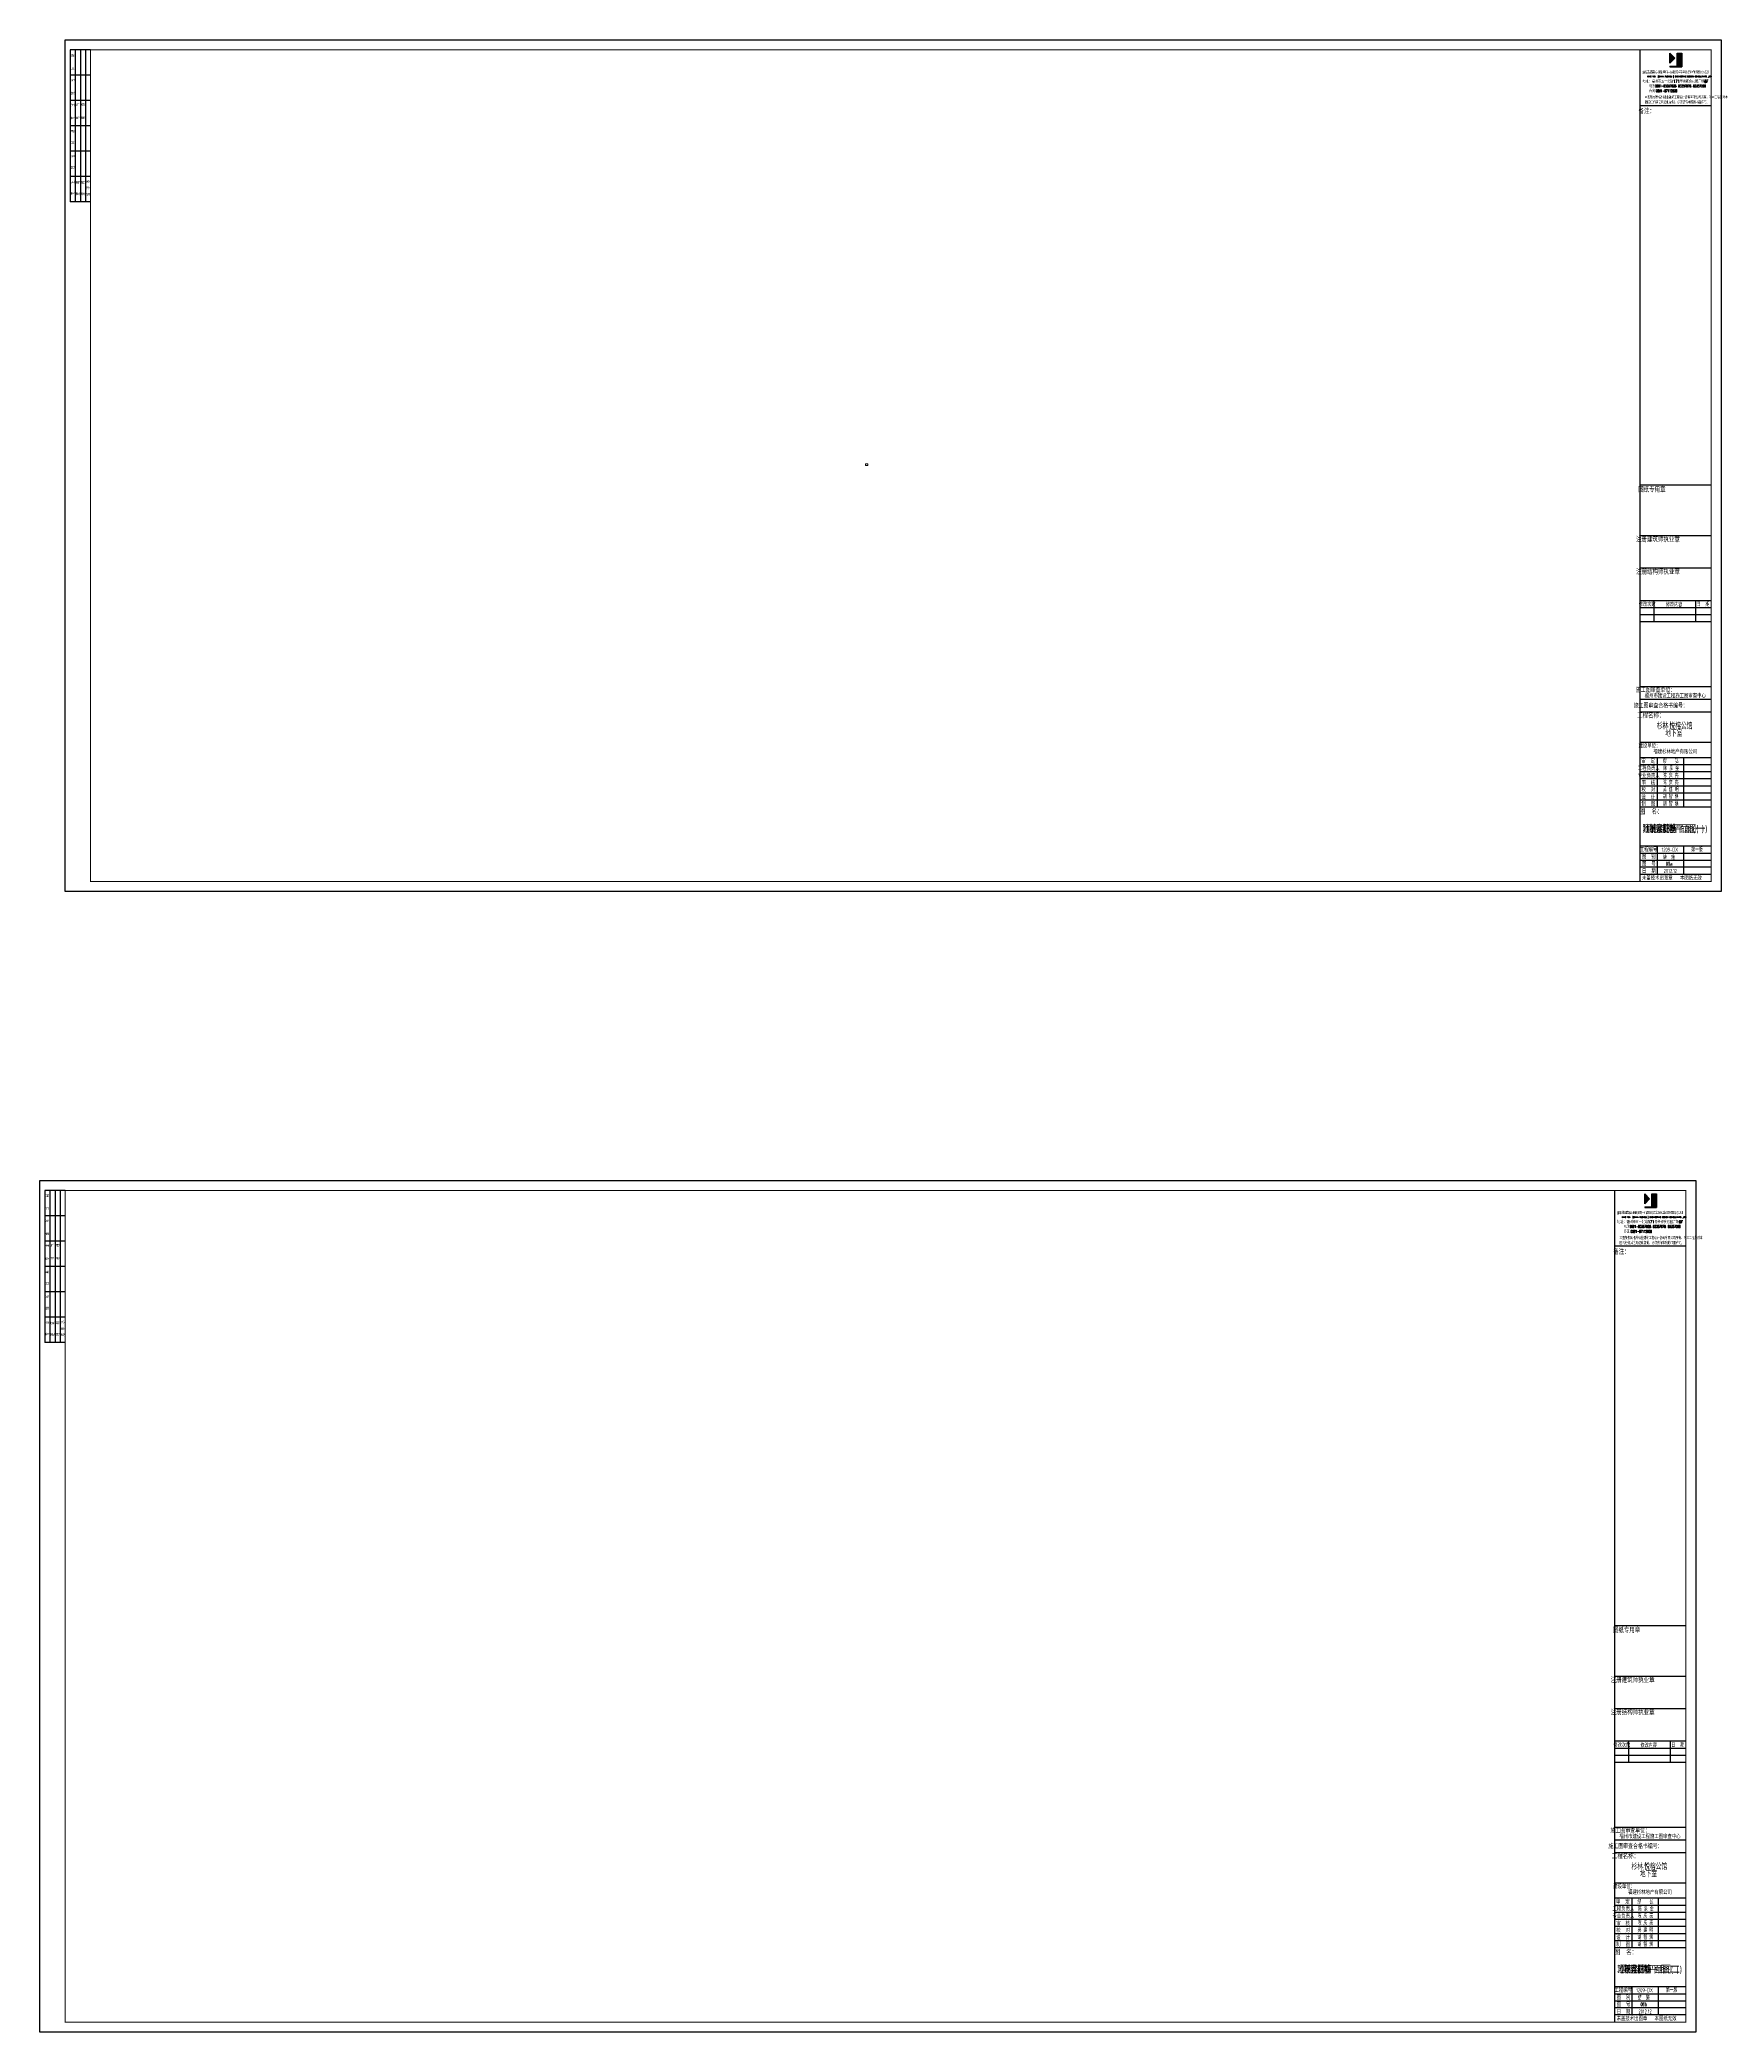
# Paper-space layout '布局1' of a CAD drawing. Header units: millimetres. Extents: x 161171 to 410171, y -191201 to 103884.
import ezdxf
from ezdxf.enums import TextEntityAlignment as Align

# ---------------------------------------------------------------- set-up
doc = ezdxf.new("R2010")
doc.units = ezdxf.units.MM
doc.header["$LTSCALE"] = 1000
for name, color, linetype in [('B-TEXT', 3, 'Continuous'), ('L-TEXT', 6, 'Continuous'), ('Q-TEXT', 2, 'Continuous'), ('TEXT', 7, 'Continuous'), ('Z-AXIS', 3, 'Continuous'), ('Z-TEXT', 2, 'Continuous'), ('图框', 4, 'Continuous')]:
    doc.layers.add(name, color=color, linetype=linetype)
doc.styles.add('HZ', font='tssdeng.shx', dxfattribs={"bigfont": 'hztxt.shx'})
doc.styles.add('hztxt', font='txt', dxfattribs={"height": 10, "bigfont": 'hztxt.shx'})
doc.styles.add('HZTXT2', font='simplex.shx', dxfattribs={"width": 0.8, "bigfont": 'hztxt.shx'})
doc.styles.add('TK', font='romans.shx', dxfattribs={"width": 0.7, "bigfont": 'hztxt3.shx'})
doc.styles.add('TSSD_REIN', font='Tssdeng.shx', dxfattribs={"width": 0.7, "bigfont": 'hztxt.shx'})
doc.styles.add('汉字', font='STXINWEI.TTF', dxfattribs={"width": 0.8})

# ---------------------------------------------------------------- blocks, each defined once
blk = doc.blocks.new('A$C6EF64E0B')
at = {"layer": '图框'}
h = blk.add_hatch(color=256, dxfattribs=at)
h.paths.add_polyline_path([(239437, 124179), (238717, 124179), (238717, 122234), (237675, 122234), (237674, 122136), (238717, 122136), (239437, 122136)])
h.paths.add_polyline_path([(238856, 123497), (238856, 123647), (239006, 123647), (239006, 123497)], flags=16)
h.paths.add_polyline_path([(239148, 123497), (239148, 123647), (239298, 123647), (239298, 123497)], flags=16)
h.paths.add_polyline_path([(238856, 123790), (238856, 123940), (239006, 123940), (239006, 123790)], flags=16)
h.paths.add_polyline_path([(239148, 123790), (239148, 123940), (239298, 123940), (239298, 123790)], flags=16)
h.paths.add_polyline_path([(238386, 123424), (237674, 124172), (237674, 122678)])
for p, q in [((750, 124650), (750, 102150)), ((3750, 124650), (750, 124650)), ((1500, 124650), (1500, 102150)), ((2250, 124650), (2250, 102150)), ((3000, 124650), (3000, 102150)), ((233250, 1500), (233250, 124650)), ((238386, 123424), (237674, 124172)), ((237674, 122678), (237674, 124172)), ((238717, 124179), (239330, 124179)), ((238717, 124179), (239437, 124179)), ((238717, 122234), (238717, 124179)), ((238856, 123940), (238856, 123790)), ((238856, 123940), (239006, 123940)), ((239006, 123940), (239006, 123790)), ((239148, 123940), (239148, 123790)), ((239148, 123940), (239298, 123940)), ((239298, 123940), (239298, 123790)), ((239437, 124179), (239437, 122136)), ((238386, 123424), (237674, 122678)), ((237675, 122234), (237674, 122136)), ((237674, 122136), (238717, 122136)), ((237674, 122136), (239437, 122136)), ((237675, 122234), (238717, 122234)), ((239437, 122136), (238717, 122136)), ((239006, 123790), (238856, 123790)), ((238856, 123647), (238856, 123497)), ((238856, 123647), (239006, 123647)), ((239006, 123497), (238856, 123497)), ((239006, 123647), (239006, 123497)), ((239298, 123790), (239148, 123790)), ((239148, 123647), (239148, 123497)), ((239148, 123647), (239298, 123647)), ((239298, 123497), (239148, 123497)), ((239298, 123647), (239298, 123497)), ((3750, 120900), (750, 120900)), ((3750, 117150), (750, 117150)), ((233250, 116448), (243750, 116448)), ((3750, 113400), (750, 113400)), ((3750, 109650), (750, 109650)), ((3750, 105900), (750, 105900)), ((3750, 102150), (750, 102150)), ((233250, 60231), (243750, 60231)), ((233250, 52731), (243750, 52731)), ((233250, 47931), (243750, 47931)), ((233250, 43131), (243750, 43131)), ((233250, 42081), (243750, 42081)), ((235279, 43131), (235279, 39981)), ((241461, 43131), (241461, 39981)), ((233250, 41031), (243750, 41031)), ((233250, 39981), (243750, 39981)), ((233250, 30381), (243750, 30381)), ((233250, 28506), (243750, 28506)), ((233250, 26631), (243750, 26631)), ((233250, 22131), (243750, 22131)), ((233250, 19881), (243750, 19881)), ((233250, 18831), (243750, 18831)), ((233250, 17781), (243750, 17781)), ((235786, 19881), (235786, 12531)), ((239666, 19881), (239666, 12531)), ((233250, 16731), (243750, 16731)), ((233250, 15681), (243750, 15681)), ((233250, 14631), (243750, 14631)), ((233250, 13581), (243750, 13581)), ((233250, 12531), (243750, 12531)), ((235786, 11788), (235786, 11781)), ((233250, 6750), (243750, 6750)), ((235786, 6750), (235786, 2550)), ((239666, 6750), (239666, 2550)), ((233250, 5700), (243750, 5700)), ((233250, 4650), (243750, 4650)), ((243750, 3600), (233250, 3600)), ((243750, 2550), (233250, 2550))]:
    blk.add_line(p, q, dxfattribs=at)
blk.add_lwpolyline([(0, 0), (0, 126150), (245250, 126150), (245250, 0)], close=True, dxfattribs=at)
at = {"layer": '图框', "const_width": 150}
blk.add_lwpolyline([(3750, 1500), (243750, 1500), (243750, 124650), (3750, 124650)], close=True, dxfattribs=at)
at = {"layer": '图框'}
for s, rotation, style, width, p in [('日      期', 90, 'TSSD_REIN', 0.7, (1361, 121717, 3300)), ('福', 270, '汉字', 0.8, (233630, 121656)), ('州', 270, '汉字', 0.8, (234222, 121682)), ('精', 270, '汉字', 0.8, (234775, 121674)), ('业', 270, '汉字', 0.8, (235360, 121643)), ('建', 270, '汉字', 0.8, (235968, 121672)), ('筑', 270, '汉字', 0.8, (236606, 121673)), ('工', 270, '汉字', 0.8, (237245, 121647)), ('程', 270, '汉字', 0.8, (237895, 121667)), ('设', 270, '汉字', 0.8, (238515, 121662)), ('计', 270, '汉字', 0.8, (239091, 121677)), ('咨', 270, '汉字', 0.8, (239659, 121669)), ('询', 270, '汉字', 0.8, (240324, 121672)), ('有', 270, '汉字', 0.8, (240914, 121665)), ('限', 270, '汉字', 0.8, (241523, 121668)), ('公', 270, '汉字', 0.8, (242213, 121646)), ('司', 270, '汉字', 0.8, (242843, 121667)), ('姓      名 ', 90, 'TSSD_REIN', 0.7, (1369, 118027)), ('专      业', 90, 'TSSD_REIN', 0.7, (1383, 114342)), ('电      气', 90, 'TSSD_REIN', 0.7, (2089, 114393, 3300)), ('暖      通', 90, 'TSSD_REIN', 0.7, (2889, 114370, 3300)), ('日     期', 90, 'TSSD_REIN', 0.7, (1361, 110689, 3300)), ('姓     名', 90, 'TSSD_REIN', 0.7, (1369, 107014)), ('专     业', 90, 'TSSD_REIN', 0.7, (1383, 103170)), ('建     筑', 90, 'TSSD_REIN', 0.7, (2164, 103113, 3300)), ('结     构', 90, 'TSSD_REIN', 0.7, (2900, 103124, 3300)), ('给  排  水', 90, 'TSSD_REIN', 0.7, (3646, 103060, 3300))]:
    blk.add_text(s, height=480, rotation=rotation, dxfattribs=dict(at, style=style, width=width)).set_placement(p)
at = {"layer": '图框', "color": 0, "style": 'hztxt', "width": 0.7}
blk.add_text('KING YEA  (CHINA FUZHOU ) ENGINEERING DESIGN CONSULTANTS ,LTD', height=225, dxfattribs=at).set_placement((234321, 120602))
at = {"layer": '图框'}
for s, height, style, width, p in [('地址：福州市五一北路171号新都会花园广场6F', 420, 'HZTXT2', 0.8, (238486, 120061)), ('传真：', 420, 'TK', 0.7, (235217, 118637)), ('电话：', 420, 'TK', 0.7, (235217, 119365)), ('0591-87112608', 375, 'TK', 0.6, (237171, 118594)), ('0591-83357028，83357078，83357058', 375, 'TK', 0.6, (239223, 119312)), ('备注：', 750, 'HZTXT2', 0.8, (234228, 115662)), ('图纸专用章', 750, 'HZTXT2', 0.8, (234993, 59614)), ('注册建筑师执业章', 750, 'HZTXT2', 0.8, (235885, 52235)), ('注册结构师执业章', 750, 'HZTXT2', 0.8, (235895, 47446)), ('修改次数', 570, 'HZTXT2', 0.8, (234288, 42604)), ('修改内容', 570, 'HZTXT2', 0.8, (238277, 42563)), ('日  期', 570, 'HZTXT2', 0.8, (242554, 42604)), ('施工图审查单位：', 675, 'HZTXT2', 0.8, (235533, 29930)), ('施工图审查合格书编号：', 675, 'HZTXT2', 0.8, (236304, 27613)), ('工程名称：', 750, 'HZTXT2', 0.8, (234827, 26155)), ('建设单位：', 600, 'HZTXT2', 0.8, (234632, 21655)), ('工程负责人', 600, 'HZTXT2', 0.8, (234528, 18336)), ('审  定', 600, 'HZTXT2', 0.8, (234430, 19381)), ('专业负责人', 600, 'HZTXT2', 0.8, (234528, 17243)), ('校  对', 600, 'HZTXT2', 0.8, (234474, 15164)), ('审  核', 600, 'HZTXT2', 0.8, (234473, 16166)), ('图  名：', 750, 'HZTXT2', 0.8, (234882, 11901)), ('制  图', 600, 'HZTXT2', 0.8, (234473, 13054)), ('设  计', 600, 'HZTXT2', 0.8, (234473, 14064)), ('工程编号', 600, 'HZTXT2', 0.8, (234503, 6288)), ('图  别', 600, 'HZTXT2', 0.8, (234544, 5213)), ('图  号', 600, 'HZTXT2', 0.8, (234544, 4137)), ('日  期', 600, 'HZTXT2', 0.8, (234544, 3087)), ('未盖技术出图章   本图纸无效', 600, 'HZTXT2', 0.8, (237955, 2084))]:
    blk.add_text(s, height=height, dxfattribs=dict(at, style=style, width=width)).set_placement(p, align=Align.MIDDLE)
at = {"layer": '图框', "style": 'HZTXT2', "width": 0.7}
for s, p in [('本图版权属福州精业建筑工程设计咨询有限公司所有，除本工程外对本', (233927, 117421)), ('图的任何其它用途和复制，必须获得本院的书面许可。', (233959, 116682))]:
    blk.add_text(s, height=420, dxfattribs=at).set_placement(p)

psp = doc.layouts.new('布局1')

# ---------------------------------------------------------------- block references
at = {"layer": '图框'}
for p in [(164921, -22266), (161171, -191201)]:
    psp.add_blockref('A$C6EF64E0B', p, dxfattribs=at)

# ---------------------------------------------------------------- texts
at = {"layer": 'B-TEXT', "style": 'TSSD_REIN', "width": 0.7}
for s, p in [('顶板结构平面图(一)', (403333, -12940, 0)), ('顶板结构平面图(二)', (399583, -181875, 0))]:
    psp.add_text(s, height=1050, dxfattribs=at).set_placement(p, align=Align.MIDDLE)
at = {"layer": 'B-TEXT', "linetype": 'ByBlock', "style": 'TSSD_REIN', "width": 0.7}
for s, p in [('06a', (402463, -18144)), ('06b', (398713, -187079))]:
    psp.add_text(s, height=600, dxfattribs=at).set_placement(p, align=Align.MIDDLE)
at = {"layer": 'L-TEXT', "style": 'TSSD_REIN', "width": 0.7}
for s, p in [('顶板梁配筋平面图(一)', (403333, -12940, 0)), ('顶板梁配筋平面图(二)', (399583, -181875, 0))]:
    psp.add_text(s, height=1050, dxfattribs=at).set_placement(p, align=Align.MIDDLE)
at = {"layer": 'L-TEXT', "linetype": 'ByBlock', "style": 'TSSD_REIN', "width": 0.7}
for s, p in [('07a', (402463, -18144)), ('07b', (398713, -187079))]:
    psp.add_text(s, height=600, dxfattribs=at).set_placement(p, align=Align.MIDDLE)
at = {"layer": 'Q-TEXT', "style": 'TSSD_REIN', "width": 0.7}
for s, p in [('地下室侧墙平面图(一)', (403333, -12940, 0)), ('地下室侧墙平面图(二)', (399583, -181875, 0))]:
    psp.add_text(s, height=1050, dxfattribs=at).set_placement(p, align=Align.MIDDLE)
at = {"layer": 'Q-TEXT', "linetype": 'ByBlock', "style": 'TSSD_REIN', "width": 0.7}
for s, p in [('05a', (402463, -18144)), ('05b', (398713, -187079))]:
    psp.add_text(s, height=600, dxfattribs=at).set_placement(p, align=Align.MIDDLE)
at = {"layer": 'TEXT', "color": 0, "style": 'HZTXT2'}
for s, height, width, p in [('福州市建设工程施工图审查中心', 600, 0.8, (403378, 6794)), ('杉林·悦榕公馆', 900, 0.7, (403275, 2356)), ('地下室', 900, 0.7, (403163, 1270)), ('福建杉林地产有限公司', 600, 0.8, (403368, -1483)), ('福州市建设工程施工图审查中心', 600, 0.8, (399628, -162141)), ('杉林·悦榕公馆', 900, 0.7, (399525, -166579)), ('地下室', 900, 0.7, (399413, -167665)), ('福建杉林地产有限公司', 600, 0.8, (399618, -170418))]:
    psp.add_text(s, height=height, dxfattribs=dict(at, width=width)).set_placement(p, align=Align.MIDDLE)
at = {"layer": 'TEXT', "color": 0, "linetype": 'ByBlock', "width": 0.7}
for s, style, p in [('缪    弘', 'HZ', (402703, -2894)), ('陈 庆 亮', 'HZ', (402703, -4994)), ('陈 庆 亮', 'HZ', (402703, -6043)), ('陈 泉 金', 'HZ', (402769, -3944)), ('吴 建 明', 'HZ', (402703, -7093)), ('胡 智 焕', 'HZ', (402703, -8143)), ('胡 智 焕', 'HZ', (402703, -9193)), ('1209-DX', 'TSSD_REIN', (402584, -16054)), ('结  施', 'TSSD_REIN', (402440, -17104)), ('缪    弘', 'HZ', (398953, -171829)), ('陈 庆 亮', 'HZ', (398953, -173929)), ('陈 泉 金', 'HZ', (399019, -172879)), ('吴 建 明', 'HZ', (398953, -176028)), ('胡 智 焕', 'HZ', (398953, -177078)), ('陈 庆 亮', 'HZ', (398953, -174978)), ('胡 智 焕', 'HZ', (398953, -178128)), ('1209-DX', 'TSSD_REIN', (398834, -184989)), ('结  施', 'TSSD_REIN', (398690, -186039))]:
    psp.add_text(s, height=600, dxfattribs=dict(at, style=style)).set_placement(p, align=Align.MIDDLE)
at = {"layer": 'TEXT', "color": 0, "linetype": 'ByBlock', "style": 'TSSD_REIN', "width": 0.7}
for s, p in [('第一版', (405735, -16353, -688)), ('2012.12', (401673, -19504)), ('第一版', (401985, -185288, -688)), ('2012.12', (397923, -188439))]:
    psp.add_text(s, height=600, dxfattribs=at).set_placement(p)
at = {"layer": 'Z-TEXT', "style": 'TSSD_REIN', "width": 0.7}
for s, p in [('地下室桩基平面图(一)', (403333, -12940, 0)), ('地下室桩基平面图(二)', (399583, -181875, 0))]:
    psp.add_text(s, height=1050, dxfattribs=at).set_placement(p, align=Align.MIDDLE)
at = {"layer": 'Z-TEXT', "linetype": 'ByBlock', "style": 'TSSD_REIN', "width": 0.7}
for s, p in [('01a', (402463, -18144)), ('01b', (398713, -187079))]:
    psp.add_text(s, height=600, dxfattribs=at).set_placement(p, align=Align.MIDDLE)

# ---------------------------------------------------------------- viewports
at = {"layer": 'Defpoints'}
for center, view_center_point, status in [((283421, 40809), (271484.8, 641950.4), 3), ((279671, -128126), (271484.8, 529073.7), 4)]:
    psp.add_viewport(center=center, size=(229500, 123150), view_center_point=view_center_point, view_height=123150, status=status, dxfattribs=at)
at = {"layer": 'Z-AXIS'}
psp.add_viewport(center=(283627, 40952), size=(329, 227.96), view_center_point=(1202681.9, 1071086.4), view_height=1495883.533, dxfattribs=at)

doc.saveas('drawing.dxf')
